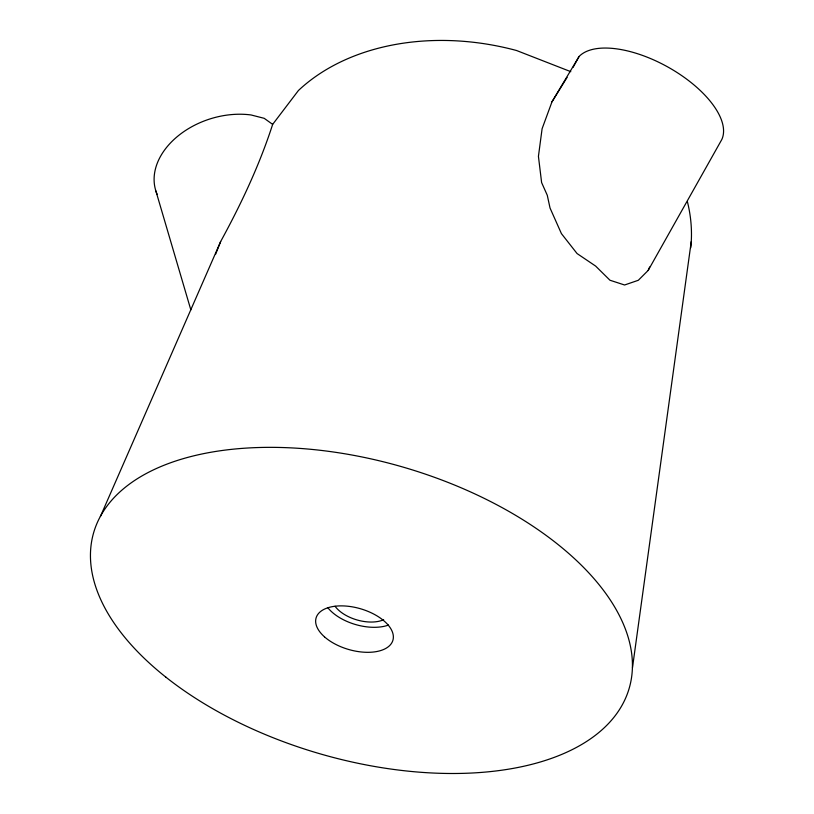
<?xml version="1.0" encoding="UTF-8"?>
<svg xmlns="http://www.w3.org/2000/svg" width="814" height="814" viewBox="0 0 814 814"><rect width="100%" height="100%" fill="white"/><g stroke="black" fill="none" stroke-linecap="round" stroke-linejoin="round"><path stroke-width="1.22" d="M632.488 667.663L691.259 241.544M570.817 71.673L516.575 50.519A220.553 163.614 15.2 0 0 298.423 90.507L272.659 124.379C259.493 165.079 241.168 204.019 220.665 241.504L100.397 516.483M552.004 101.77L542.104 128.714L538.43 156.349L541.615 182.58L547.273 195.268L550.04 208.038L561.426 233.628L577.065 253.551L595.655 266.097L609.971 280.24L624.582 284.992L638.318 280.281L648.188 270.411L721.784 139.56A82.896 38.614 29 0 0 670.756 68.661A82.896 38.614 29 0 0 579.069 56.492L552.004 101.77L567.093 77.391M215.669 254.131L220.665 241.504M648.188 270.411L649.613 267.033M579.069 56.492L573.107 67.328M272.659 124.379L264.194 118.315L251.038 114.957A73.25 52.167 -17.7 0 0 176.821 136.986A73.25 52.167 -17.7 0 0 157.173 194.434M155.871 190.954L190.842 309.869M388.461 625.081A39.479 21.449 16.2 0 1 327.828 607.702M383.648 619.729A30.301 16.463 16.2 0 1 335.073 606.277M687.504 202.096A220.553 163.614 15.2 0 1 690.73 247.802M324.491 636.843A39.988 21.205 16.2 0 0 390.883 644.189A39.988 21.205 16.2 0 0 348.148 606.267A39.988 21.205 16.2 0 0 324.491 636.843M165.934 677.197A278.846 149.247 16.2 0 0 621.784 705.748A278.846 149.247 16.2 0 0 296.784 448.199A278.846 149.247 16.2 0 0 165.934 677.197"/></g></svg>
